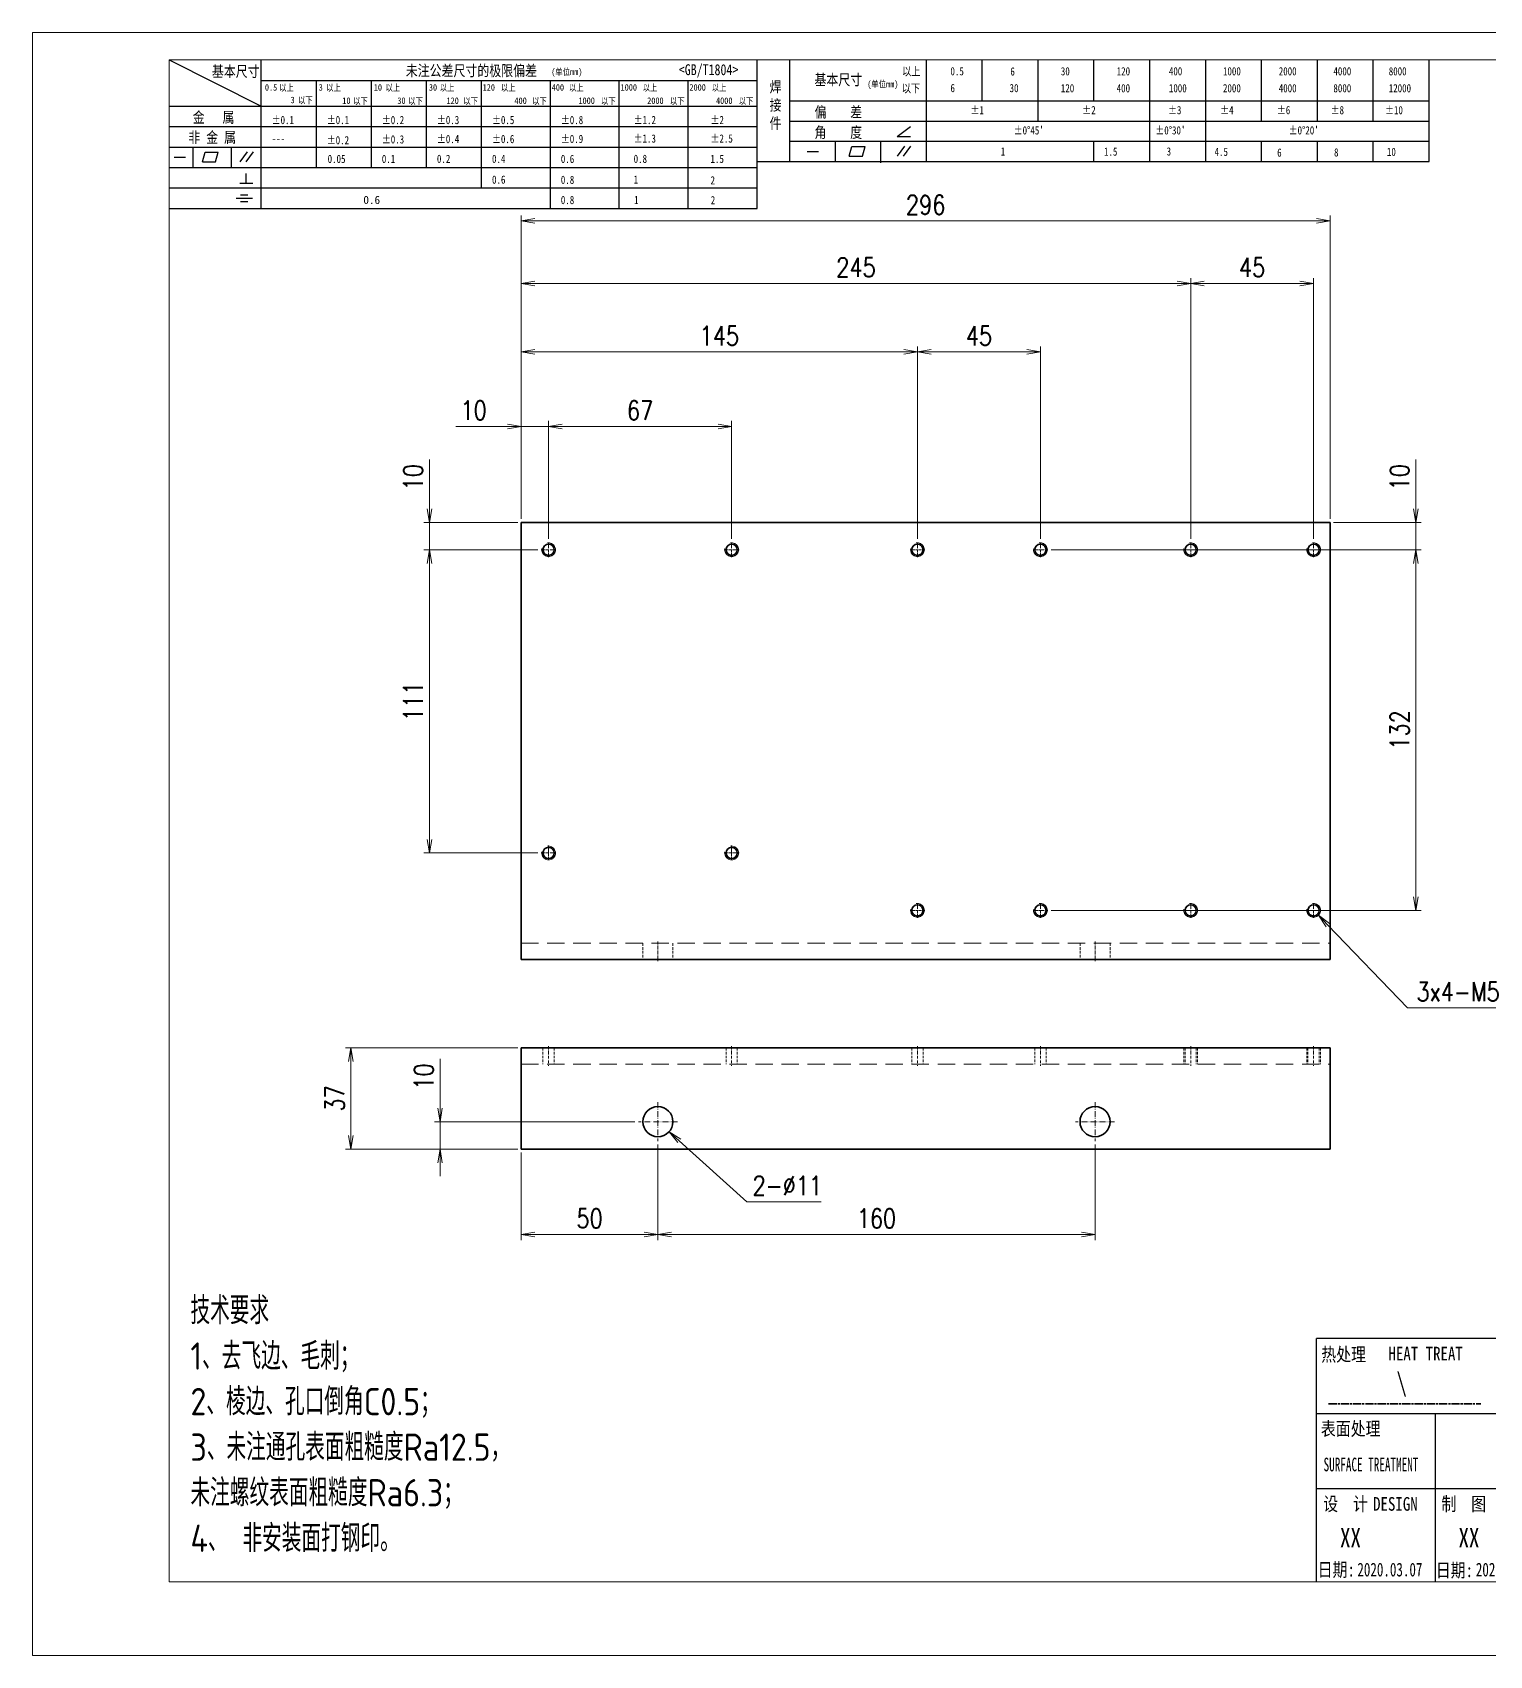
# Model space of a CAD drawing. Header units: millimetres. Extents: x 1333 to 78972, y -42879 to -5704.
# Drawn here: x 70914 to 71447, y -20114 to -19520 of the extents above; entities that cross this region are included whole.
import ezdxf
from ezdxf.enums import TextEntityAlignment as Align

# ---------------------------------------------------------------- set-up
doc = ezdxf.new("R2010")
doc.units = ezdxf.units.MM
doc.header["$LTSCALE"] = 0.5
for name, pattern in [('AM_ISO02W050x2', [3.75, 3, -0.75]), ('AM_ISO08W050x2', [9, 6, -0.75, 1.5, -0.75]), ('DASHDOT', [18.5, 12, -3, 0.5, -3]), ('DASHED', [19.05, 12.7, -6.35])]:
    doc.linetypes.add(name, pattern=pattern)
for name, color, linetype, lineweight in [('中心线', 2, 'AM_ISO08W050x2', 18), ('图框', 7, 'Continuous', 18), ('标注线', 3, 'Continuous', 18), ('热处理', 7, 'Continuous', 20), ('粗实线', 7, 'Continuous', 35), ('粗点划线', 6, 'AM_ISO08W050x2', 35), ('细实线', 3, 'Continuous', 18), ('虚线', 1, 'AM_ISO02W050x2', 18)]:
    doc.layers.add(name, color=color, linetype=linetype, lineweight=lineweight)
doc.layers.add('图框文字', color=7, linetype='Continuous')
doc.layers.add('打印', color=7, linetype='Continuous', lineweight=15, plot=False)
doc.layers.add('打印-禁用', color=7, linetype='Continuous', lineweight=15, plot=False)
doc.styles.add('DIM', font='romans.shx', dxfattribs={"width": 0.8, "bigfont": 'bigfont.shx'})
doc.styles.add('国标', font='simfang.ttf', dxfattribs={"width": 0.8})
doc.styles.add('机械长仿宋', font='gbenor.shx', dxfattribs={"height": 1, "bigfont": 'gbcbig.shx'})
doc.dimstyles.new('XR 1-2$0', dxfattribs={"dimscale": 2, "dimtxt": 3.5, "dimasz": 2.5, "dimexe": 1, "dimexo": 0.625, "dimgap": 1.2, "dimtad": 1, "dimdsep": 46, "dimtxsty": 'DIM', "dimblk": 'OPEN', "dimcen": 0, "dimclrd": 8, "dimclre": 8, "dimclrt": 2, "dimazin": 2, "dimtfac": 0.5, "dimtmove": 0, "dimatfit": 3, "dimldrblk": 'OPEN', "dimfxl": 1, "dimtolj": 2, "dimlwd": 13, "dimlwe": 13, "dimarcsym": 0})
doc.dimstyles.new('XR 1-2$3', dxfattribs={"dimscale": 2, "dimtxt": 3.5, "dimasz": 2.5, "dimexe": 1, "dimexo": 0.625, "dimgap": 1.2, "dimtad": 1, "dimtoh": 1, "dimdsep": 46, "dimtxsty": 'DIM', "dimblk": 'OPEN', "dimcen": 0, "dimclrd": 8, "dimclre": 8, "dimclrt": 2, "dimazin": 2, "dimtfac": 0.5, "dimtofl": 0, "dimtmove": 0, "dimatfit": 3, "dimldrblk": 'OPEN', "dimfxl": 1, "dimtolj": 2, "dimlwd": 18, "dimlwe": 18, "dimarcsym": 0})

# ---------------------------------------------------------------- blocks, each defined once
blk = doc.blocks.new('GZDEH零件A3图框V01版')
at = {"layer": '图框', "linetype": 'Continuous'}
for p, q in [((2882.49, -1554.46), (2882.49, -1832.96)), ((3272.49, -1554.46), (2882.49, -1554.46)), ((2882.49, -1832.96), (3272.49, -1832.96))]:
    blk.add_line(p, q, dxfattribs=at)
at = {"layer": '图框文字', "color": 9}
for p, q in [((2882.49, -1554.46), (2899.37, -1562.92)), ((2899.37, -1581.67), (2899.37, -1554.46)), ((2990.09, -1581.67), (2990.09, -1554.46)), ((2996.09, -1573.08), (2996.09, -1554.46)), ((3021.09, -1561.98), (3021.09, -1554.46)), ((3031.31, -1561.98), (3031.31, -1554.46)), ((3041.53, -1561.98), (3041.53, -1554.46)), ((3051.75, -1561.98), (3051.75, -1554.46)), ((3061.98, -1561.98), (3061.98, -1554.46)), ((3072.2, -1561.98), (3072.2, -1554.46)), ((3082.42, -1561.98), (3082.42, -1554.46)), ((3092.64, -1561.98), (3092.64, -1554.46)), ((3102.86, -1561.98), (3102.86, -1554.46)), ((3113.09, -1573.08), (3113.09, -1554.46)), ((2899.37, -1558.24), (2990.09, -1558.24)), ((2909.45, -1574.17), (2909.45, -1558.24)), ((2919.53, -1574.17), (2919.53, -1558.24)), ((2929.61, -1574.17), (2929.61, -1558.24)), ((2939.69, -1577.92), (2939.69, -1558.24)), ((2952.29, -1581.67), (2952.29, -1558.24)), ((2964.89, -1581.67), (2964.89, -1558.24)), ((2977.49, -1581.67), (2977.49, -1558.24)), ((2996.09, -1561.98), (3113.09, -1561.98)), ((3021.09, -1573.08), (3021.09, -1561.98)), ((3041.53, -1565.68), (3041.53, -1561.98)), ((3061.98, -1573.08), (3061.98, -1561.98)), ((3072.2, -1573.08), (3072.2, -1561.98)), ((3082.42, -1565.68), (3082.42, -1561.98)), ((3092.64, -1565.68), (3092.64, -1561.98)), ((3102.86, -1565.68), (3102.86, -1561.98)), ((2882.49, -1562.92), (2990.09, -1562.92)), ((2882.49, -1566.67), (2990.09, -1566.67)), ((2996.09, -1565.68), (3113.09, -1565.68)), ((3015.75, -1568.51), (3018.15, -1566.66)), ((2882.49, -1570.42), (2990.09, -1570.42)), ((2886.92, -1574.12), (2886.92, -1570.42)), ((2893.91, -1574.12), (2893.91, -1570.42)), ((2996.09, -1569.38), (3113.09, -1569.38)), ((3004.42, -1573.08), (3004.42, -1569.38)), ((3006.97, -1572.12), (3007.45, -1570.33)), ((3007.45, -1570.33), (3009.86, -1570.33)), ((3009.39, -1572.12), (3009.86, -1570.33)), ((3012.75, -1573.08), (3012.75, -1569.38)), ((3015.75, -1568.51), (3018.15, -1568.51)), ((3015.81, -1572.12), (3017.15, -1570.26)), ((3016.89, -1572.12), (3018.23, -1570.26)), ((3051.75, -1573.08), (3051.75, -1569.38)), ((3082.42, -1573.08), (3082.42, -1569.48)), ((3092.64, -1573.08), (3092.64, -1569.38)), ((3102.86, -1573.08), (3102.86, -1569.38)), ((2883.43, -1572.27), (2885.49, -1572.27)), ((2888.59, -1573.16), (2889.07, -1571.37)), ((2888.59, -1573.16), (2891, -1573.16)), ((2889.07, -1571.37), (2891.48, -1571.37)), ((2891, -1573.16), (2891.48, -1571.37)), ((2895.52, -1573.16), (2896.85, -1571.3)), ((2896.6, -1573.16), (2897.94, -1571.3)), ((2990.09, -1573.08), (3113.09, -1573.08)), ((2999.26, -1571.23), (3001.32, -1571.23)), ((3006.97, -1572.12), (3009.39, -1572.12)), ((3012.75, -1573.33), (3012.75, -1573.08)), ((2882.49, -1574.17), (2990.09, -1574.17)), ((2895.42, -1577.05), (2897.81, -1577.05)), ((2896.58, -1577.05), (2896.58, -1575.28)), ((2882.49, -1577.92), (2990.09, -1577.92)), ((2894.79, -1579.77), (2897.77, -1579.77)), ((2895.57, -1579.17), (2896.92, -1579.17)), ((2882.49, -1581.67), (2990.09, -1581.67)), ((2895.57, -1580.37), (2896.93, -1580.37)), ((3272.49, -1788.46), (3092.49, -1788.46)), ((3181.99, -1802.21), (3092.49, -1802.21)), ((3114.17, -1802.21), (3114.17, -1815.96)), ((3181.99, -1815.96), (3092.49, -1815.96)), ((3114.17, -1815.96), (3114.17, -1832.96)), ((3114.17, -1815.96), (3114.17, -1832.96))]:
    blk.add_line(p, q, dxfattribs=at)
at = {"layer": '图框文字', "color": 7}
blk.add_line((3272.49, -1788.46), (3092.49, -1788.46), dxfattribs=at)
at = {"layer": '图框文字', "color": 9, "linetype": 'Continuous'}
blk.add_line((3092.49, -1832.96), (3092.49, -1788.46), dxfattribs=at)
at = {"layer": '打印-禁用', "linetype": 'Continuous'}
for p, q in [((2857.49, -1549.46), (2857.49, -1846.46)), ((3277.49, -1549.46), (2857.49, -1549.46)), ((2857.49, -1846.46), (3277.49, -1846.46))]:
    blk.add_line(p, q, dxfattribs=at)
at = {"layer": '图框文字', "color": 9, "style": '国标'}
for s, height, width, p in [('基本尺寸', 2, 0.8, (2890.33, -1557.58)), ('未注公差尺寸的极限偏差', 2, 0.8, (2925.81, -1557.44)), ('<GB/T1804>', 2, 0.8, (2975.78, -1557.27)), ('以上', 1.5, 0.8, (3016.64, -1557.33)), ('0.5', 1.5, 0.8, (3025.49, -1557.3)), ('6', 1.5, 0.8, (3036.45, -1557.34)), ('30', 1.5, 0.8, (3045.69, -1557.31)), ('120', 1.5, 0.8, (3055.91, -1557.31)), ('400', 1.5, 0.8, (3065.46, -1557.31)), ('1000', 1.5, 0.8, (3075.36, -1557.31)), ('2000', 1.5, 0.8, (3085.57, -1557.31)), ('4000', 1.5, 0.8, (3095.57, -1557.31)), ('8000', 1.5, 0.8, (3105.7, -1557.31)), ('30', 1.2, 0.8, (2930.04, -1560.11)), ('基本尺寸', 2, 0.8, (3000.6, -1559.1)), ('以下', 1.5, 0.8, (3016.58, -1560.43)), ('6', 1.5, 0.8, (3025.49, -1560.38)), ('30', 1.5, 0.8, (3036.31, -1560.39)), ('120', 1.5, 0.8, (3045.69, -1560.41)), ('400', 1.5, 0.8, (3055.91, -1560.41)), ('1000', 1.5, 0.8, (3065.46, -1560.41)), ('2000', 1.5, 0.8, (3075.36, -1560.41)), ('4000', 1.5, 0.8, (3085.57, -1560.41)), ('8000', 1.5, 0.8, (3095.57, -1560.41)), ('12000', 1.5, 0.8, (3105.7, -1560.41)), ('金   属', 2, 0.8, (2886.82, -1565.98)), ('±0.1', 1.5, 0.8, (2901.27, -1566.23)), ('±0.1', 1.5, 0.8, (2911.35, -1566.23)), ('±0.2', 1.5, 0.8, (2921.43, -1566.23)), ('±0.3', 1.5, 0.8, (2931.51, -1566.23)), ('±0.5', 1.5, 0.8, (2941.59, -1566.23)), ('±0.8', 1.5, 0.8, (2954.19, -1566.23)), ('±1.2', 1.5, 0.8, (2967.51, -1566.23)), ('±2', 1.5, 0.8, (2981.58, -1566.23)), ('偏    差', 2, 0.8, (3000.6, -1565.04)), ('±1', 1.5, 0.8, (3029.16, -1564.42)), ('±2', 1.5, 0.8, (3049.61, -1564.42)), ('±3', 1.5, 0.8, (3065.3, -1564.42)), ('±4', 1.5, 0.8, (3074.85, -1564.42)), ('±6', 1.5, 0.8, (3085.22, -1564.42)), ('±8', 1.5, 0.8, (3095.06, -1564.42)), ('±10', 1.5, 0.8, (3105.02, -1564.42)), ('非 金 属', 2, 0.8, (2886.02, -1569.65)), ('±0.3', 1.5, 0.8, (2921.43, -1569.77)), ('±0.4', 1.5, 0.8, (2931.51, -1569.71)), ('±0.6', 1.5, 0.8, (2941.59, -1569.71)), ('±0.9', 1.5, 0.8, (2954.19, -1569.68)), ('±1.3', 1.5, 0.8, (2967.51, -1569.62)), ('±2.5', 1.5, 0.8, (2981.58, -1569.61)), ('角    度', 2, 0.8, (3000.6, -1568.74)), ("±0%%D45'", 1.5, 0.8, (3037.06, -1568.12)), ("±0%%D30'", 1.5, 0.8, (3062.98, -1568.12)), ("±0%%D20'", 1.5, 0.8, (3087.38, -1568.12)), ('---', 1.5, 0.8, (2901.27, -1569.65)), ('±0.2', 1.5, 0.8, (2911.35, -1569.92)), ('1', 1.5, 0.8, (3034.69, -1571.98)), ('1.5', 1.5, 0.8, (3053.59, -1572.01)), ('3', 1.5, 0.8, (3065.05, -1571.98)), ('4.5', 1.5, 0.8, (3073.82, -1572.05)), ('6', 1.5, 0.8, (3085.28, -1572.19)), ('8', 1.5, 0.8, (3095.68, -1572.15)), ('10', 1.5, 0.8, (3105.36, -1572.06)), ('0.1', 1.5, 0.8, (2921.43, -1573.34)), ('0.2', 1.5, 0.8, (2931.51, -1573.33)), ('0.4', 1.5, 0.8, (2941.59, -1573.33)), ('0.6', 1.5, 0.8, (2954.19, -1573.35)), ('0.8', 1.5, 0.8, (2967.51, -1573.33)), ('1.5', 1.5, 0.8, (2981.58, -1573.34)), ('0.6', 1.5, 0.8, (2941.59, -1577.14)), ('0.8', 1.5, 0.8, (2954.19, -1577.17)), ('1', 1.5, 0.8, (2967.51, -1577.12)), ('2', 1.5, 0.8, (2981.58, -1577.26)), ('0.8', 1.5, 0.8, (2954.19, -1580.87)), ('1', 1.5, 0.8, (2967.59, -1580.86)), ('2', 1.5, 0.8, (2981.62, -1580.89)), ('热处理', 2.5, 0.8, (3093.35, -1792.61)), ('表面处理', 2.5, 0.8, (3093.27, -1806.21)), ('SURFACE TREATMENT', 2.5, 0.6, (3093.77, -1812.75)), (' DESIGN', 2.5, 0.8, (3101.47, -1819.96))]:
    blk.add_text(s, height=height, dxfattribs=dict(at, width=width)).set_placement(p)
at = {"layer": '图框文字', "color": 9, "lineweight": 15, "style": '国标', "width": 0.8}
for s, p in [('(单位mm)', (2952.44, -1557.27)), ('0.5', (2900.03, -1560.11)), ('以上', (2902.64, -1560.16)), ('3', (2909.88, -1560.11)), ('以上', (2911.25, -1560.16)), ('10', (2919.96, -1560.11)), ('以上', (2922.09, -1560.16)), ('以上', (2932.02, -1560.16)), ('120', (2939.88, -1560.11)), ('以上', (2943.21, -1560.16)), ('400', (2952.52, -1560.11)), ('以上', (2955.68, -1560.16)), ('1000', (2965.12, -1560.11)), ('以上', (2969.16, -1560.16)), ('2000', (2977.72, -1560.11)), ('以上', (2981.8, -1560.16)), ('(单位mm)', (3010.27, -1559.51)), ('3', (2904.73, -1562.41)), ('以下', (2906.1, -1562.46)), ('10', (2914.19, -1562.54)), ('以下', (2916.18, -1562.59)), ('30', (2924.27, -1562.54)), ('以下', (2926.26, -1562.59)), ('120', (2933.26, -1562.54)), ('以下', (2936.34, -1562.59)), ('400', (2945.7, -1562.54)), ('以下', (2948.94, -1562.59)), ('1000', (2957.41, -1562.54)), ('以下', (2961.54, -1562.59)), ('2000', (2969.99, -1562.54)), ('以下', (2974.14, -1562.59)), ('4000', (2982.59, -1562.54)), ('以下', (2986.74, -1562.59))]:
    blk.add_text(s, height=1.2, dxfattribs=at).set_placement(p)
at = {"layer": '图框文字', "color": 9, "lineweight": 13, "style": '国标'}
blk.add_text('0.6', height=1.5, dxfattribs=at).set_placement((2918.05, -1580.85))
at = {"layer": '图框文字', "color": 9, "style": '国标', "width": 0.8}
for s, p in [('HEAT TREAT', (3112.45, -1792.46)), ('设  计', (3097.79, -1819.96)), ('制  图', (3119.43, -1819.96)), ('日期:', (3096.09, -1832)), ('日期:', (3117.71, -1832.1))]:
    blk.add_text(s, height=2.5, dxfattribs=at).set_placement(p, align=Align.CENTER)
at = {"layer": '图框文字', "color": 9, "style": '国标'}
for s, insert, char_height, width, attachment_point in [('焊\\P接\\P件', (2992.39, -1558.41), 2, 3.1877, 1), ('0.05', (2911.51, -1573.37), 1.5, 5.1982, 7)]:
    blk.add_mtext(s, dxfattribs=dict(at, insert=insert, char_height=char_height, width=width, attachment_point=attachment_point))
blk = doc.blocks.new('DEH A3')
at = {"layer": '图框'}
blk.add_blockref('GZDEH零件A3图框V01版', (-2857.49, 1846.46), dxfattribs=at)
blk = doc.blocks.new('_Open')
at = {"color": 0, "linetype": 'ByBlock', "lineweight": -2}
for p, q in [((-1, 0.17), (0, 0)), ((-1, -0.17), (0, 0)), ((0, 0), (-1, 0))]:
    blk.add_line(p, q, dxfattribs=at)
blk = doc.blocks.new('*D890')
at = {"layer": 'Defpoints', "color": 0, "transparency": 16777216}
for p in [(71103.09, -19664.26), (71093.09, -19699.36), (71103.09, -19706.67)]:
    blk.add_point(p, dxfattribs=at)
at = {"layer": '标注线', "color": 8, "lineweight": 13, "transparency": 16777216}
for p, q in [((71088.09, -19664.26), (71069.11, -19664.26)), ((71093.09, -19698.11), (71093.09, -19662.26)), ((71103.09, -19664.26), (71093.09, -19664.26)), ((71103.09, -19705.42), (71103.09, -19662.26)), ((71108.09, -19664.26), (71113.09, -19664.26))]:
    blk.add_line(p, q, dxfattribs=at)
at = {"layer": '标注线', "color": 8, "lineweight": 13, "transparency": 16777216, "xscale": 5, "yscale": 5, "zscale": 5}
blk.add_blockref('_Open', (71093.09, -19664.26), dxfattribs=at)
at = {"layer": '标注线', "color": 8, "lineweight": 13, "transparency": 16777216, "xscale": 5, "yscale": 5, "zscale": 5, "rotation": 180}
blk.add_blockref('_Open', (71103.09, -19664.26), dxfattribs=at)
at = {"layer": '标注线', "color": 2, "transparency": 16777216, "insert": (71075.65, -19658.36), "char_height": 7, "attachment_point": 5, "style": 'DIM'}
blk.add_mtext('\\A2;10', dxfattribs=at)
blk = doc.blocks.new('*D891')
at = {"layer": 'Defpoints', "color": 0, "transparency": 16777216}
for p in [(71170.09, -19664.26), (71103.09, -19706.67), (71170.09, -19706.67)]:
    blk.add_point(p, dxfattribs=at)
at = {"layer": '标注线', "color": 8, "lineweight": 13, "transparency": 16777216}
for p, q in [((71103.09, -19705.42), (71103.09, -19662.26)), ((71108.09, -19664.26), (71165.09, -19664.26)), ((71170.09, -19705.42), (71170.09, -19662.26))]:
    blk.add_line(p, q, dxfattribs=at)
at = {"layer": '标注线', "color": 8, "lineweight": 13, "transparency": 16777216, "xscale": 5, "yscale": 5, "zscale": 5, "rotation": 180}
blk.add_blockref('_Open', (71103.09, -19664.26), dxfattribs=at)
at = {"layer": '标注线', "color": 8, "lineweight": 13, "transparency": 16777216, "xscale": 5, "yscale": 5, "zscale": 5}
blk.add_blockref('_Open', (71170.09, -19664.26), dxfattribs=at)
at = {"layer": '标注线', "color": 2, "transparency": 16777216, "insert": (71136.59, -19658.36), "char_height": 7, "attachment_point": 5, "style": 'DIM'}
blk.add_mtext('\\A2;67', dxfattribs=at)
blk = doc.blocks.new('*D892')
at = {"layer": 'Defpoints', "color": 0, "transparency": 16777216}
for p in [(71059.44, -19699.36), (71093.09, -19699.36), (71100.4, -19709.36)]:
    blk.add_point(p, dxfattribs=at)
at = {"layer": '标注线', "color": 8, "lineweight": 13, "transparency": 16777216}
for p, q in [((71059.44, -19694.36), (71059.44, -19676.29)), ((71091.84, -19699.36), (71057.44, -19699.36)), ((71059.44, -19709.36), (71059.44, -19699.36)), ((71099.15, -19709.36), (71057.44, -19709.36)), ((71059.44, -19714.36), (71059.44, -19719.36))]:
    blk.add_line(p, q, dxfattribs=at)
at = {"layer": '标注线', "color": 8, "lineweight": 13, "transparency": 16777216, "xscale": 5, "yscale": 5, "zscale": 5}
for p, rotation in [((71059.44, -19699.36), 270), ((71059.44, -19709.36), 90)]:
    blk.add_blockref('_Open', p, dxfattribs=dict(at, rotation=rotation))
at = {"layer": '标注线', "color": 2, "transparency": 16777216, "insert": (71053.54, -19682.82), "char_height": 7, "attachment_point": 5, "rotation": 90, "style": 'DIM'}
blk.add_mtext('\\A2;10', dxfattribs=at)
blk = doc.blocks.new('*D893')
at = {"layer": 'Defpoints', "color": 0, "transparency": 16777216}
for p in [(71100.4, -19709.36), (71059.44, -19820.36), (71100.4, -19820.36)]:
    blk.add_point(p, dxfattribs=at)
at = {"layer": '标注线', "color": 8, "lineweight": 13, "transparency": 16777216}
for p, q in [((71099.15, -19709.36), (71057.44, -19709.36)), ((71059.44, -19714.36), (71059.44, -19815.36)), ((71099.15, -19820.36), (71057.44, -19820.36))]:
    blk.add_line(p, q, dxfattribs=at)
at = {"layer": '标注线', "color": 8, "lineweight": 13, "transparency": 16777216, "xscale": 5, "yscale": 5, "zscale": 5}
for p, rotation in [((71059.44, -19709.36), 90), ((71059.44, -19820.36), 270)]:
    blk.add_blockref('_Open', p, dxfattribs=dict(at, rotation=rotation))
at = {"layer": '标注线', "color": 2, "transparency": 16777216, "insert": (71053.54, -19764.86), "char_height": 7, "attachment_point": 5, "rotation": 90, "style": 'DIM'}
blk.add_mtext('\\A2;111', dxfattribs=at)
blk = doc.blocks.new('*D894')
at = {"layer": 'Defpoints', "color": 0, "transparency": 16777216}
for p in [(71238.09, -19636.97), (71093.09, -19699.36), (71238.09, -19706.67)]:
    blk.add_point(p, dxfattribs=at)
at = {"layer": '标注线', "color": 8, "lineweight": 13, "transparency": 16777216}
for p, q in [((71093.09, -19698.11), (71093.09, -19634.97)), ((71098.09, -19636.97), (71233.09, -19636.97)), ((71238.09, -19705.42), (71238.09, -19634.97))]:
    blk.add_line(p, q, dxfattribs=at)
at = {"layer": '标注线', "color": 8, "lineweight": 13, "transparency": 16777216, "xscale": 5, "yscale": 5, "zscale": 5, "rotation": 180}
blk.add_blockref('_Open', (71093.09, -19636.97), dxfattribs=at)
at = {"layer": '标注线', "color": 8, "lineweight": 13, "transparency": 16777216, "xscale": 5, "yscale": 5, "zscale": 5}
blk.add_blockref('_Open', (71238.09, -19636.97), dxfattribs=at)
at = {"layer": '标注线', "color": 2, "transparency": 16777216, "insert": (71165.59, -19631.07), "char_height": 7, "attachment_point": 5, "style": 'DIM'}
blk.add_mtext('\\A2;145', dxfattribs=at)
blk = doc.blocks.new('*D895')
at = {"layer": 'Defpoints', "color": 0, "transparency": 16777216}
for p in [(71283.09, -19636.97), (71238.09, -19706.67), (71283.09, -19706.67)]:
    blk.add_point(p, dxfattribs=at)
at = {"layer": '标注线', "color": 8, "lineweight": 13, "transparency": 16777216}
for p, q in [((71238.09, -19705.42), (71238.09, -19634.97)), ((71243.09, -19636.97), (71278.09, -19636.97)), ((71283.09, -19705.42), (71283.09, -19634.97))]:
    blk.add_line(p, q, dxfattribs=at)
at = {"layer": '标注线', "color": 8, "lineweight": 13, "transparency": 16777216, "xscale": 5, "yscale": 5, "zscale": 5, "rotation": 180}
blk.add_blockref('_Open', (71238.09, -19636.97), dxfattribs=at)
at = {"layer": '标注线', "color": 8, "lineweight": 13, "transparency": 16777216, "xscale": 5, "yscale": 5, "zscale": 5}
blk.add_blockref('_Open', (71283.09, -19636.97), dxfattribs=at)
at = {"layer": '标注线', "color": 2, "transparency": 16777216, "insert": (71260.59, -19631.07), "char_height": 7, "attachment_point": 5, "style": 'DIM'}
blk.add_mtext('\\A2;45', dxfattribs=at)
blk = doc.blocks.new('*D896')
at = {"layer": 'Defpoints', "color": 0, "transparency": 16777216}
for p in [(71338.09, -19611.93), (71093.09, -19699.36), (71338.09, -19706.67)]:
    blk.add_point(p, dxfattribs=at)
at = {"layer": '标注线', "color": 8, "lineweight": 13, "transparency": 16777216}
for p, q in [((71093.09, -19698.11), (71093.09, -19609.93)), ((71098.09, -19611.93), (71333.09, -19611.93)), ((71338.09, -19705.42), (71338.09, -19609.93))]:
    blk.add_line(p, q, dxfattribs=at)
at = {"layer": '标注线', "color": 8, "lineweight": 13, "transparency": 16777216, "xscale": 5, "yscale": 5, "zscale": 5, "rotation": 180}
blk.add_blockref('_Open', (71093.09, -19611.93), dxfattribs=at)
at = {"layer": '标注线', "color": 8, "lineweight": 13, "transparency": 16777216, "xscale": 5, "yscale": 5, "zscale": 5}
blk.add_blockref('_Open', (71338.09, -19611.93), dxfattribs=at)
at = {"layer": '标注线', "color": 2, "transparency": 16777216, "insert": (71215.59, -19606.03), "char_height": 7, "attachment_point": 5, "style": 'DIM'}
blk.add_mtext('\\A2;245', dxfattribs=at)
blk = doc.blocks.new('*D897')
at = {"layer": 'Defpoints', "color": 0, "transparency": 16777216}
for p in [(71383.09, -19611.93), (71338.09, -19706.67), (71383.09, -19706.67)]:
    blk.add_point(p, dxfattribs=at)
at = {"layer": '标注线', "color": 8, "lineweight": 13, "transparency": 16777216}
for p, q in [((71338.09, -19705.42), (71338.09, -19609.93)), ((71343.09, -19611.93), (71378.09, -19611.93)), ((71383.09, -19705.42), (71383.09, -19609.93))]:
    blk.add_line(p, q, dxfattribs=at)
at = {"layer": '标注线', "color": 8, "lineweight": 13, "transparency": 16777216, "xscale": 5, "yscale": 5, "zscale": 5, "rotation": 180}
blk.add_blockref('_Open', (71338.09, -19611.93), dxfattribs=at)
at = {"layer": '标注线', "color": 8, "lineweight": 13, "transparency": 16777216, "xscale": 5, "yscale": 5, "zscale": 5}
blk.add_blockref('_Open', (71383.09, -19611.93), dxfattribs=at)
at = {"layer": '标注线', "color": 2, "transparency": 16777216, "insert": (71360.59, -19606.03), "char_height": 7, "attachment_point": 5, "style": 'DIM'}
blk.add_mtext('\\A2;45', dxfattribs=at)
blk = doc.blocks.new('*D898')
at = {"layer": 'Defpoints', "color": 0, "transparency": 16777216}
for p in [(71389.09, -19589.05), (71093.09, -19699.36), (71389.09, -19699.36)]:
    blk.add_point(p, dxfattribs=at)
at = {"layer": '标注线', "color": 8, "lineweight": 13, "transparency": 16777216}
for p, q in [((71093.09, -19698.11), (71093.09, -19587.05)), ((71098.09, -19589.05), (71384.09, -19589.05)), ((71389.09, -19698.11), (71389.09, -19587.05))]:
    blk.add_line(p, q, dxfattribs=at)
at = {"layer": '标注线', "color": 8, "lineweight": 13, "transparency": 16777216, "xscale": 5, "yscale": 5, "zscale": 5, "rotation": 180}
blk.add_blockref('_Open', (71093.09, -19589.05), dxfattribs=at)
at = {"layer": '标注线', "color": 8, "lineweight": 13, "transparency": 16777216, "xscale": 5, "yscale": 5, "zscale": 5}
blk.add_blockref('_Open', (71389.09, -19589.05), dxfattribs=at)
at = {"layer": '标注线', "color": 2, "transparency": 16777216, "insert": (71241.09, -19583.15), "char_height": 7, "attachment_point": 5, "style": 'DIM'}
blk.add_mtext('\\A2;296', dxfattribs=at)
blk = doc.blocks.new('*D899')
at = {"layer": 'Defpoints', "color": 0, "transparency": 16777216}
for p in [(71389.09, -19699.36), (71285.78, -19709.36), (71420.48, -19709.36)]:
    blk.add_point(p, dxfattribs=at)
at = {"layer": '标注线', "color": 8, "lineweight": 13, "transparency": 16777216}
for p, q in [((71420.48, -19694.36), (71420.48, -19676.29)), ((71390.34, -19699.36), (71422.48, -19699.36)), ((71420.48, -19709.36), (71420.48, -19699.36)), ((71287.03, -19709.36), (71422.48, -19709.36)), ((71420.48, -19714.36), (71420.48, -19719.36))]:
    blk.add_line(p, q, dxfattribs=at)
at = {"layer": '标注线', "color": 8, "lineweight": 13, "transparency": 16777216, "xscale": 5, "yscale": 5, "zscale": 5}
for p, rotation in [((71420.48, -19699.36), 270), ((71420.48, -19709.36), 90)]:
    blk.add_blockref('_Open', p, dxfattribs=dict(at, rotation=rotation))
at = {"layer": '标注线', "color": 2, "transparency": 16777216, "insert": (71414.58, -19682.82), "char_height": 7, "attachment_point": 5, "rotation": 90, "style": 'DIM'}
blk.add_mtext('\\A2;10', dxfattribs=at)
blk = doc.blocks.new('*D900')
at = {"layer": 'Defpoints', "color": 0, "transparency": 16777216}
for p in [(71285.78, -19709.36), (71285.78, -19841.36), (71420.48, -19841.36)]:
    blk.add_point(p, dxfattribs=at)
at = {"layer": '标注线', "color": 8, "lineweight": 13, "transparency": 16777216}
for p, q in [((71287.03, -19709.36), (71422.48, -19709.36)), ((71420.48, -19714.36), (71420.48, -19836.36)), ((71287.03, -19841.36), (71422.48, -19841.36))]:
    blk.add_line(p, q, dxfattribs=at)
at = {"layer": '标注线', "color": 8, "lineweight": 13, "transparency": 16777216, "xscale": 5, "yscale": 5, "zscale": 5}
for p, rotation in [((71420.48, -19709.36), 90), ((71420.48, -19841.36), 270)]:
    blk.add_blockref('_Open', p, dxfattribs=dict(at, rotation=rotation))
at = {"layer": '标注线', "color": 2, "transparency": 16777216, "insert": (71414.58, -19775.36), "char_height": 7, "attachment_point": 5, "rotation": 90, "style": 'DIM'}
blk.add_mtext('\\A2;132', dxfattribs=at)
blk = doc.blocks.new('*D901')
at = {"layer": 'Defpoints', "color": 0, "transparency": 16777216}
for p in [(71030.72, -19891.69), (71093.09, -19891.69), (71093.09, -19928.69)]:
    blk.add_point(p, dxfattribs=at)
at = {"layer": '标注线', "color": 8, "lineweight": 13, "transparency": 16777216}
for p, q in [((71091.84, -19891.69), (71028.72, -19891.69)), ((71030.72, -19923.69), (71030.72, -19896.69)), ((71091.84, -19928.69), (71028.72, -19928.69))]:
    blk.add_line(p, q, dxfattribs=at)
at = {"layer": '标注线', "color": 8, "lineweight": 13, "transparency": 16777216, "xscale": 5, "yscale": 5, "zscale": 5}
for p, rotation in [((71030.72, -19891.69), 90), ((71030.72, -19928.69), 270)]:
    blk.add_blockref('_Open', p, dxfattribs=dict(at, rotation=rotation))
at = {"layer": '标注线', "color": 2, "transparency": 16777216, "insert": (71024.82, -19910.19), "char_height": 7, "attachment_point": 5, "rotation": 90, "style": 'DIM'}
blk.add_mtext('\\A2;37', dxfattribs=at)
blk = doc.blocks.new('*D902')
at = {"layer": 'Defpoints', "color": 0, "transparency": 16777216}
for p in [(71063.34, -19918.69), (71135.94, -19918.69), (71093.09, -19928.69)]:
    blk.add_point(p, dxfattribs=at)
at = {"layer": '标注线', "color": 8, "lineweight": 13, "transparency": 16777216}
for p, q in [((71063.34, -19913.69), (71063.34, -19895.63)), ((71134.69, -19918.69), (71061.34, -19918.69)), ((71063.34, -19928.69), (71063.34, -19918.69)), ((71091.84, -19928.69), (71061.34, -19928.69)), ((71063.34, -19933.69), (71063.34, -19938.69))]:
    blk.add_line(p, q, dxfattribs=at)
at = {"layer": '标注线', "color": 8, "lineweight": 13, "transparency": 16777216, "xscale": 5, "yscale": 5, "zscale": 5}
for p, rotation in [((71063.34, -19918.69), 270), ((71063.34, -19928.69), 90)]:
    blk.add_blockref('_Open', p, dxfattribs=dict(at, rotation=rotation))
at = {"layer": '标注线', "color": 2, "transparency": 16777216, "insert": (71057.44, -19902.16), "char_height": 7, "attachment_point": 5, "rotation": 90, "style": 'DIM'}
blk.add_mtext('\\A2;10', dxfattribs=at)
blk = doc.blocks.new('*D903')
at = {"layer": 'Defpoints', "color": 0, "transparency": 16777216}
for p in [(71093.09, -19928.69), (71143.09, -19925.84), (71143.09, -19960)]:
    blk.add_point(p, dxfattribs=at)
at = {"layer": '标注线', "color": 8, "lineweight": 13, "transparency": 16777216}
for p, q in [((71143.09, -19927.09), (71143.09, -19962)), ((71093.09, -19929.94), (71093.09, -19962)), ((71098.09, -19960), (71138.09, -19960))]:
    blk.add_line(p, q, dxfattribs=at)
at = {"layer": '标注线', "color": 8, "lineweight": 13, "transparency": 16777216, "xscale": 5, "yscale": 5, "zscale": 5, "rotation": 180}
blk.add_blockref('_Open', (71093.09, -19960), dxfattribs=at)
at = {"layer": '标注线', "color": 8, "lineweight": 13, "transparency": 16777216, "xscale": 5, "yscale": 5, "zscale": 5}
blk.add_blockref('_Open', (71143.09, -19960), dxfattribs=at)
at = {"layer": '标注线', "color": 2, "transparency": 16777216, "insert": (71118.09, -19954.1), "char_height": 7, "attachment_point": 5, "style": 'DIM'}
blk.add_mtext('\\A2;50', dxfattribs=at)
blk = doc.blocks.new('*D904')
at = {"layer": 'Defpoints', "color": 0, "transparency": 16777216}
for p in [(71143.09, -19925.84), (71303.09, -19925.84), (71303.09, -19960)]:
    blk.add_point(p, dxfattribs=at)
at = {"layer": '标注线', "color": 8, "lineweight": 13, "transparency": 16777216}
for p, q in [((71143.09, -19927.09), (71143.09, -19962)), ((71303.09, -19927.09), (71303.09, -19962)), ((71148.09, -19960), (71298.09, -19960))]:
    blk.add_line(p, q, dxfattribs=at)
at = {"layer": '标注线', "color": 8, "lineweight": 13, "transparency": 16777216, "xscale": 5, "yscale": 5, "zscale": 5, "rotation": 180}
blk.add_blockref('_Open', (71143.09, -19960), dxfattribs=at)
at = {"layer": '标注线', "color": 8, "lineweight": 13, "transparency": 16777216, "xscale": 5, "yscale": 5, "zscale": 5}
blk.add_blockref('_Open', (71303.09, -19960), dxfattribs=at)
at = {"layer": '标注线', "color": 2, "transparency": 16777216, "insert": (71223.09, -19954.1), "char_height": 7, "attachment_point": 5, "style": 'DIM'}
blk.add_mtext('\\A2;160', dxfattribs=at)
blk = doc.blocks.new('*D905')
at = {"layer": 'Defpoints', "color": 0, "transparency": 16777216}
for p in [(71139, -19915.02), (71147.18, -19922.37)]:
    blk.add_point(p, dxfattribs=at)
at = {"layer": '标注线', "color": 8, "lineweight": 18, "transparency": 16777216}
for p, q in [((71175.65, -19947.98), (71150.9, -19925.72)), ((71202.85, -19947.98), (71175.65, -19947.98))]:
    blk.add_line(p, q, dxfattribs=at)
at = {"layer": '标注线', "color": 8, "lineweight": 18, "transparency": 16777216, "xscale": 5, "yscale": 5, "zscale": 5, "rotation": 138.0306285438046}
blk.add_blockref('_Open', (71147.18, -19922.37), dxfattribs=at)
at = {"layer": '标注线', "color": 2, "transparency": 16777216, "insert": (71190.45, -19942.08), "char_height": 7, "attachment_point": 5, "style": 'DIM'}
blk.add_mtext('\\A2;{\\Fromans,bigfont|c134;2-}∅11', dxfattribs=at)
blk = doc.blocks.new('*D908')
at = {"layer": 'Defpoints', "color": 0, "transparency": 16777216}
for p in [(71381.35, -19839.56), (71384.82, -19843.16)]:
    blk.add_point(p, dxfattribs=at)
at = {"layer": '标注线', "color": 8, "lineweight": 18, "transparency": 16777216}
for p, q in [((71417.45, -19877), (71388.29, -19846.76)), ((71452.12, -19877), (71417.45, -19877))]:
    blk.add_line(p, q, dxfattribs=at)
at = {"layer": '标注线', "color": 8, "lineweight": 18, "transparency": 16777216, "xscale": 5, "yscale": 5, "zscale": 5, "rotation": 133.9511025647723}
blk.add_blockref('_Open', (71384.82, -19843.16), dxfattribs=at)
at = {"layer": '标注线', "color": 2, "transparency": 16777216, "insert": (71435.99, -19871.1), "char_height": 7, "attachment_point": 5, "style": 'DIM'}
blk.add_mtext('\\A2;{\\Fromans,bigfont|c134;3x4-M5}', dxfattribs=at)

msp = doc.modelspace()

# ---------------------------------------------------------------- linework, layer by layer
at = {"layer": '中心线', "linetype": 'DASHDOT', "ltscale": 0.134355}
for p, q in [((71103.089, -19706.67), (71103.089, -19712.044)), ((71170.089, -19706.67), (71170.089, -19712.044)), ((71238.089, -19706.67), (71238.089, -19712.044)), ((71283.089, -19706.67), (71283.089, -19712.044)), ((71338.089, -19706.67), (71338.089, -19712.044)), ((71383.089, -19706.67), (71383.089, -19712.044)), ((71103.089, -19817.67), (71103.089, -19823.044)), ((71170.089, -19817.67), (71170.089, -19823.044)), ((71238.089, -19838.67), (71238.089, -19844.044)), ((71283.089, -19838.67), (71283.089, -19844.044)), ((71338.089, -19838.67), (71338.089, -19844.044)), ((71383.089, -19838.67), (71383.089, -19844.044))]:
    msp.add_line(p, q, dxfattribs=at)
at = {"layer": '中心线', "linetype": 'DASHDOT', "ltscale": 0.134351}
for p, q in [((71105.776, -19709.357), (71100.402, -19709.357)), ((71172.776, -19709.357), (71167.402, -19709.357)), ((71240.776, -19709.357), (71235.402, -19709.357)), ((71285.776, -19709.357), (71280.402, -19709.357)), ((71340.776, -19709.357), (71335.402, -19709.357)), ((71385.776, -19709.357), (71380.402, -19709.357)), ((71105.776, -19820.357), (71100.402, -19820.357)), ((71172.776, -19820.357), (71167.402, -19820.357)), ((71240.776, -19841.357), (71235.402, -19841.357)), ((71285.776, -19841.357), (71280.402, -19841.357)), ((71340.776, -19841.357), (71335.402, -19841.357)), ((71385.776, -19841.357), (71380.402, -19841.357))]:
    msp.add_line(p, q, dxfattribs=at)
at = {"layer": '中心线', "linetype": 'DASHDOT', "ltscale": 0.180016}
for p, q in [((71143.089, -19852.757), (71143.089, -19859.958)), ((71303.089, -19852.757), (71303.089, -19859.958)), ((71103.089, -19891.093), (71103.089, -19898.294)), ((71170.089, -19891.093), (71170.089, -19898.294)), ((71238.089, -19891.093), (71238.089, -19898.294)), ((71283.089, -19891.093), (71283.089, -19898.294)), ((71338.089, -19891.093), (71338.089, -19898.294)), ((71383.089, -19891.093), (71383.089, -19898.294))]:
    msp.add_line(p, q, dxfattribs=at)
at = {"layer": '中心线', "linetype": 'DASHDOT', "ltscale": 0.3575}
for p, q in [((71143.089, -19911.543), (71143.089, -19925.843)), ((71303.089, -19911.543), (71303.089, -19925.843))]:
    msp.add_line(p, q, dxfattribs=at)
at = {"layer": '中心线', "linetype": 'DASHDOT', "ltscale": 0.357495}
for p, q in [((71150.239, -19918.694), (71135.939, -19918.694)), ((71310.239, -19918.694), (71295.939, -19918.694))]:
    msp.add_line(p, q, dxfattribs=at)
at = {"layer": '打印'}
msp.add_lwpolyline([(70914.176, -19520.067), (71754.176, -19520.067), (71754.176, -20114.067), (70914.176, -20114.067)], close=True, dxfattribs=at)
at = {"layer": '粗实线'}
for p, q in [((71093.089, -19699.357), (71389.089, -19699.357)), ((71093.089, -19699.357), (71093.089, -19850.357)), ((71389.089, -19850.357), (71389.089, -19699.357)), ((71093.089, -19859.357), (71389.089, -19859.357)), ((71093.089, -19891.693), (71389.089, -19891.693)), ((71093.089, -19928.693), (71093.089, -19900.693)), ((71389.089, -19928.693), (71389.089, -19900.693)), ((71389.089, -19928.693), (71093.089, -19928.693))]:
    msp.add_line(p, q, dxfattribs=at)
at = {"layer": '粗实线', "ltscale": 0.225}
for p, q in [((71093.089, -19859.357), (71093.089, -19850.357)), ((71389.089, -19859.357), (71389.089, -19850.357)), ((71093.089, -19900.693), (71093.089, -19891.693)), ((71389.089, -19900.693), (71389.089, -19891.693))]:
    msp.add_line(p, q, dxfattribs=at)
at = {"layer": '粗实线'}
for centre, radius in [((71103.089, -19709.357), 2.067), ((71170.089, -19709.357), 2.067), ((71238.089, -19709.357), 2.067), ((71283.089, -19709.357), 2.067), ((71338.089, -19709.357), 2.067), ((71383.089, -19709.357), 2.067), ((71103.089, -19820.357), 2.067), ((71170.089, -19820.357), 2.067), ((71238.089, -19841.357), 2.067), ((71283.089, -19841.357), 2.067), ((71338.089, -19841.357), 2.067), ((71383.089, -19841.357), 2.067), ((71143.089, -19918.693), 5.5), ((71303.089, -19918.693), 5.5)]:
    msp.add_circle(centre, radius, dxfattribs=at)
at = {"layer": '粗点划线', "linetype": 'AM_ISO08W050x2'}
msp.add_line((71388.526, -20021.924), (71444.248, -20021.924), dxfattribs=at)
at = {"layer": '细实线'}
for centre in [(71103.089, -19709.357), (71170.089, -19709.357), (71238.089, -19709.357), (71283.089, -19709.357), (71338.089, -19709.357), (71383.089, -19709.357), (71103.089, -19820.357), (71170.089, -19820.357), (71238.089, -19841.357), (71283.089, -19841.357), (71338.089, -19841.357), (71383.089, -19841.357)]:
    msp.add_arc(centre, 2.5, 169.999993, 100.000014, dxfattribs=at)
at = {"layer": '虚线', "linetype": 'DASHED'}
for p, q in [((71093.089, -19853.357), (71389.089, -19853.357)), ((71093.089, -19897.693), (71389.089, -19897.693))]:
    msp.add_line(p, q, dxfattribs=at)
at = {"layer": '虚线', "linetype": 'DASHED', "ltscale": 0.15}
for p, q in [((71137.589, -19853.357), (71137.589, -19859.357)), ((71148.589, -19853.357), (71148.589, -19859.357)), ((71297.589, -19853.357), (71297.589, -19859.357)), ((71308.589, -19853.357), (71308.589, -19859.357)), ((71101.022, -19891.693), (71101.022, -19897.693)), ((71101.022, -19891.693), (71101.022, -19897.693)), ((71105.156, -19891.693), (71105.156, -19897.693)), ((71105.156, -19891.693), (71105.156, -19897.693)), ((71168.022, -19891.693), (71168.022, -19897.693)), ((71168.022, -19891.693), (71168.022, -19897.693)), ((71172.156, -19891.693), (71172.156, -19897.693)), ((71172.156, -19891.693), (71172.156, -19897.693)), ((71236.022, -19891.693), (71236.022, -19897.693)), ((71236.022, -19891.693), (71236.022, -19897.693)), ((71240.156, -19891.693), (71240.156, -19897.693)), ((71240.156, -19891.693), (71240.156, -19897.693)), ((71281.022, -19891.693), (71281.022, -19897.693)), ((71281.022, -19891.693), (71281.022, -19897.693)), ((71285.156, -19891.693), (71285.156, -19897.693)), ((71285.156, -19891.693), (71285.156, -19897.693)), ((71335.589, -19891.693), (71335.589, -19897.693)), ((71335.589, -19891.693), (71335.589, -19897.693)), ((71336.022, -19891.693), (71336.022, -19897.693)), ((71336.022, -19891.693), (71336.022, -19897.693)), ((71340.156, -19891.693), (71340.156, -19897.693)), ((71340.156, -19891.693), (71340.156, -19897.693)), ((71340.589, -19891.693), (71340.589, -19897.693)), ((71340.589, -19891.693), (71340.589, -19897.693)), ((71380.589, -19891.693), (71380.589, -19897.693)), ((71380.589, -19891.693), (71380.589, -19897.693)), ((71381.022, -19891.693), (71381.022, -19897.693)), ((71381.022, -19891.693), (71381.022, -19897.693)), ((71385.156, -19891.693), (71385.156, -19897.693)), ((71385.156, -19891.693), (71385.156, -19897.693)), ((71385.589, -19891.693), (71385.589, -19897.693)), ((71385.589, -19891.693), (71385.589, -19897.693))]:
    msp.add_line(p, q, dxfattribs=at)

# ---------------------------------------------------------------- block references
at = {"layer": '图框', "xscale": 2, "yscale": 2, "zscale": 2}
msp.add_blockref('DEH A3', (70914.176, -20114.067), dxfattribs=at)

# ---------------------------------------------------------------- texts
at = {"layer": '图框文字', "color": 3, "style": '国标'}
for s, height, width, p in [('XX', 7, 0.8, (71392.772, -20074.434)), ('XX', 7, 0.8, (71436.132, -20074.434)), ('2020.03.07', 5, 0.7, (71399.102, -20085.107)), ('2020.03.14', 5, 0.7, (71442.462, -20085.107))]:
    msp.add_text(s, height=height, dxfattribs=dict(at, width=width)).set_placement(p)
at = {"layer": '标注线', "color": 2, "insert": (70972.002, -20076.205), "char_height": 10, "width": 229.64922, "attachment_point": 7, "style": '机械长仿宋'}
msp.add_mtext('\\A2;技术要求\\P1、去飞边、毛刺；\\P2、棱边、孔口倒角C0.5；\\P3、未注通孔表面粗糙度Ra12.5，\\P未注螺纹表面粗糙度Ra6.3；\\P{\\A0;4、\\C3; \\C2;非安装面打钢印。}', dxfattribs=at)
at = {"layer": '热处理', "color": 3, "style": '国标', "width": 0.8}
msp.add_text('\\', height=7, dxfattribs=at).set_placement((71415.335, -20017.674), align=Align.CENTER)

# ---------------------------------------------------------------- dimensions: what is measured, and where the dimension line sits
at = {"layer": '标注线'}
for base, p1, p2, picture, middle in [((71389.089, -19589.046), (71093.089, -19699.357), (71389.089, -19699.357), '*D898', (71241.089, -19583.146)), ((71338.089, -19611.928), (71093.089, -19699.357), (71338.089, -19706.67), '*D896', (71215.589, -19606.028)), ((71383.089, -19611.928), (71338.089, -19706.67), (71383.089, -19706.67), '*D897', (71360.589, -19606.028)), ((71238.089, -19636.969), (71093.089, -19699.357), (71238.089, -19706.67), '*D894', (71165.589, -19631.069)), ((71283.089, -19636.969), (71238.089, -19706.67), (71283.089, -19706.67), '*D895', (71260.589, -19631.069)), ((71170.089, -19664.259), (71103.089, -19706.67), (71170.089, -19706.67), '*D891', (71136.589, -19658.359)), ((71143.089, -19959.998), (71093.089, -19928.693), (71143.089, -19925.843), '*D903', (71118.089, -19954.098)), ((71303.089, -19959.998), (71143.089, -19925.843), (71303.089, -19925.843), '*D904', (71223.089, -19954.098))]:
    dim = msp.add_linear_dim(base=base, p1=p1, p2=p2, dimstyle='XR 1-2$0', dxfattribs=at)
    dim.commit()
    dim.dimension.update_dxf_attribs({"geometry": picture, "text_midpoint": middle})
dim = msp.add_linear_dim(base=(71103.089, -19664.259), p1=(71093.089, -19699.357), p2=(71103.089, -19706.67), dimstyle='XR 1-2$0', dxfattribs=at)
dim.commit()
dim.dimension.update_dxf_attribs({"geometry": '*D890', "text_midpoint": (71075.648, -19664.259), "dimtype": 160})
for base, p1, p2, picture, middle in [((71059.436, -19699.357), (71100.402, -19709.357), (71093.089, -19699.357), '*D892', (71053.536, -19682.824)), ((71059.436, -19820.357), (71100.402, -19709.357), (71100.402, -19820.357), '*D893', (71053.536, -19764.857)), ((71420.483, -19841.357), (71285.776, -19709.357), (71285.776, -19841.357), '*D900', (71414.583, -19775.357)), ((71030.717, -19891.693), (71093.089, -19928.693), (71093.089, -19891.693), '*D901', (71024.817, -19910.193)), ((71063.344, -19918.694), (71093.089, -19928.693), (71135.939, -19918.694), '*D902', (71057.444, -19902.16))]:
    dim = msp.add_linear_dim(base=base, p1=p1, p2=p2, angle=90, dimstyle='XR 1-2$0', dxfattribs=at)
    dim.commit()
    dim.dimension.update_dxf_attribs({"geometry": picture, "text_midpoint": middle})
dim = msp.add_linear_dim(base=(71420.483, -19709.357), p1=(71389.089, -19699.357), p2=(71285.776, -19709.357), angle=90, dimstyle='XR 1-2$0', dxfattribs=at)
dim.commit()
dim.dimension.update_dxf_attribs({"geometry": '*D899', "text_midpoint": (71420.483, -19682.824), "dimtype": 160})
for p1, p2, text, picture, middle in [((71381.354, -19839.557), (71384.824, -19843.157), '{\\Fromans,bigfont|c134;3x4-M5}', '*D908', (71435.985, -19877.002)), ((71139, -19915.015), (71147.178, -19922.372), '{\\Fromans,bigfont|c134;2-}<>', '*D905', (71190.446, -19947.977))]:
    dim = msp.add_diameter_dim_2p(p1=p1, p2=p2, text=text, dimstyle='XR 1-2$3', dxfattribs=at)
    dim.commit()
    dim.dimension.update_dxf_attribs({"geometry": picture, "text_midpoint": middle, "dimtype": 163})

doc.saveas('drawing.dxf')
